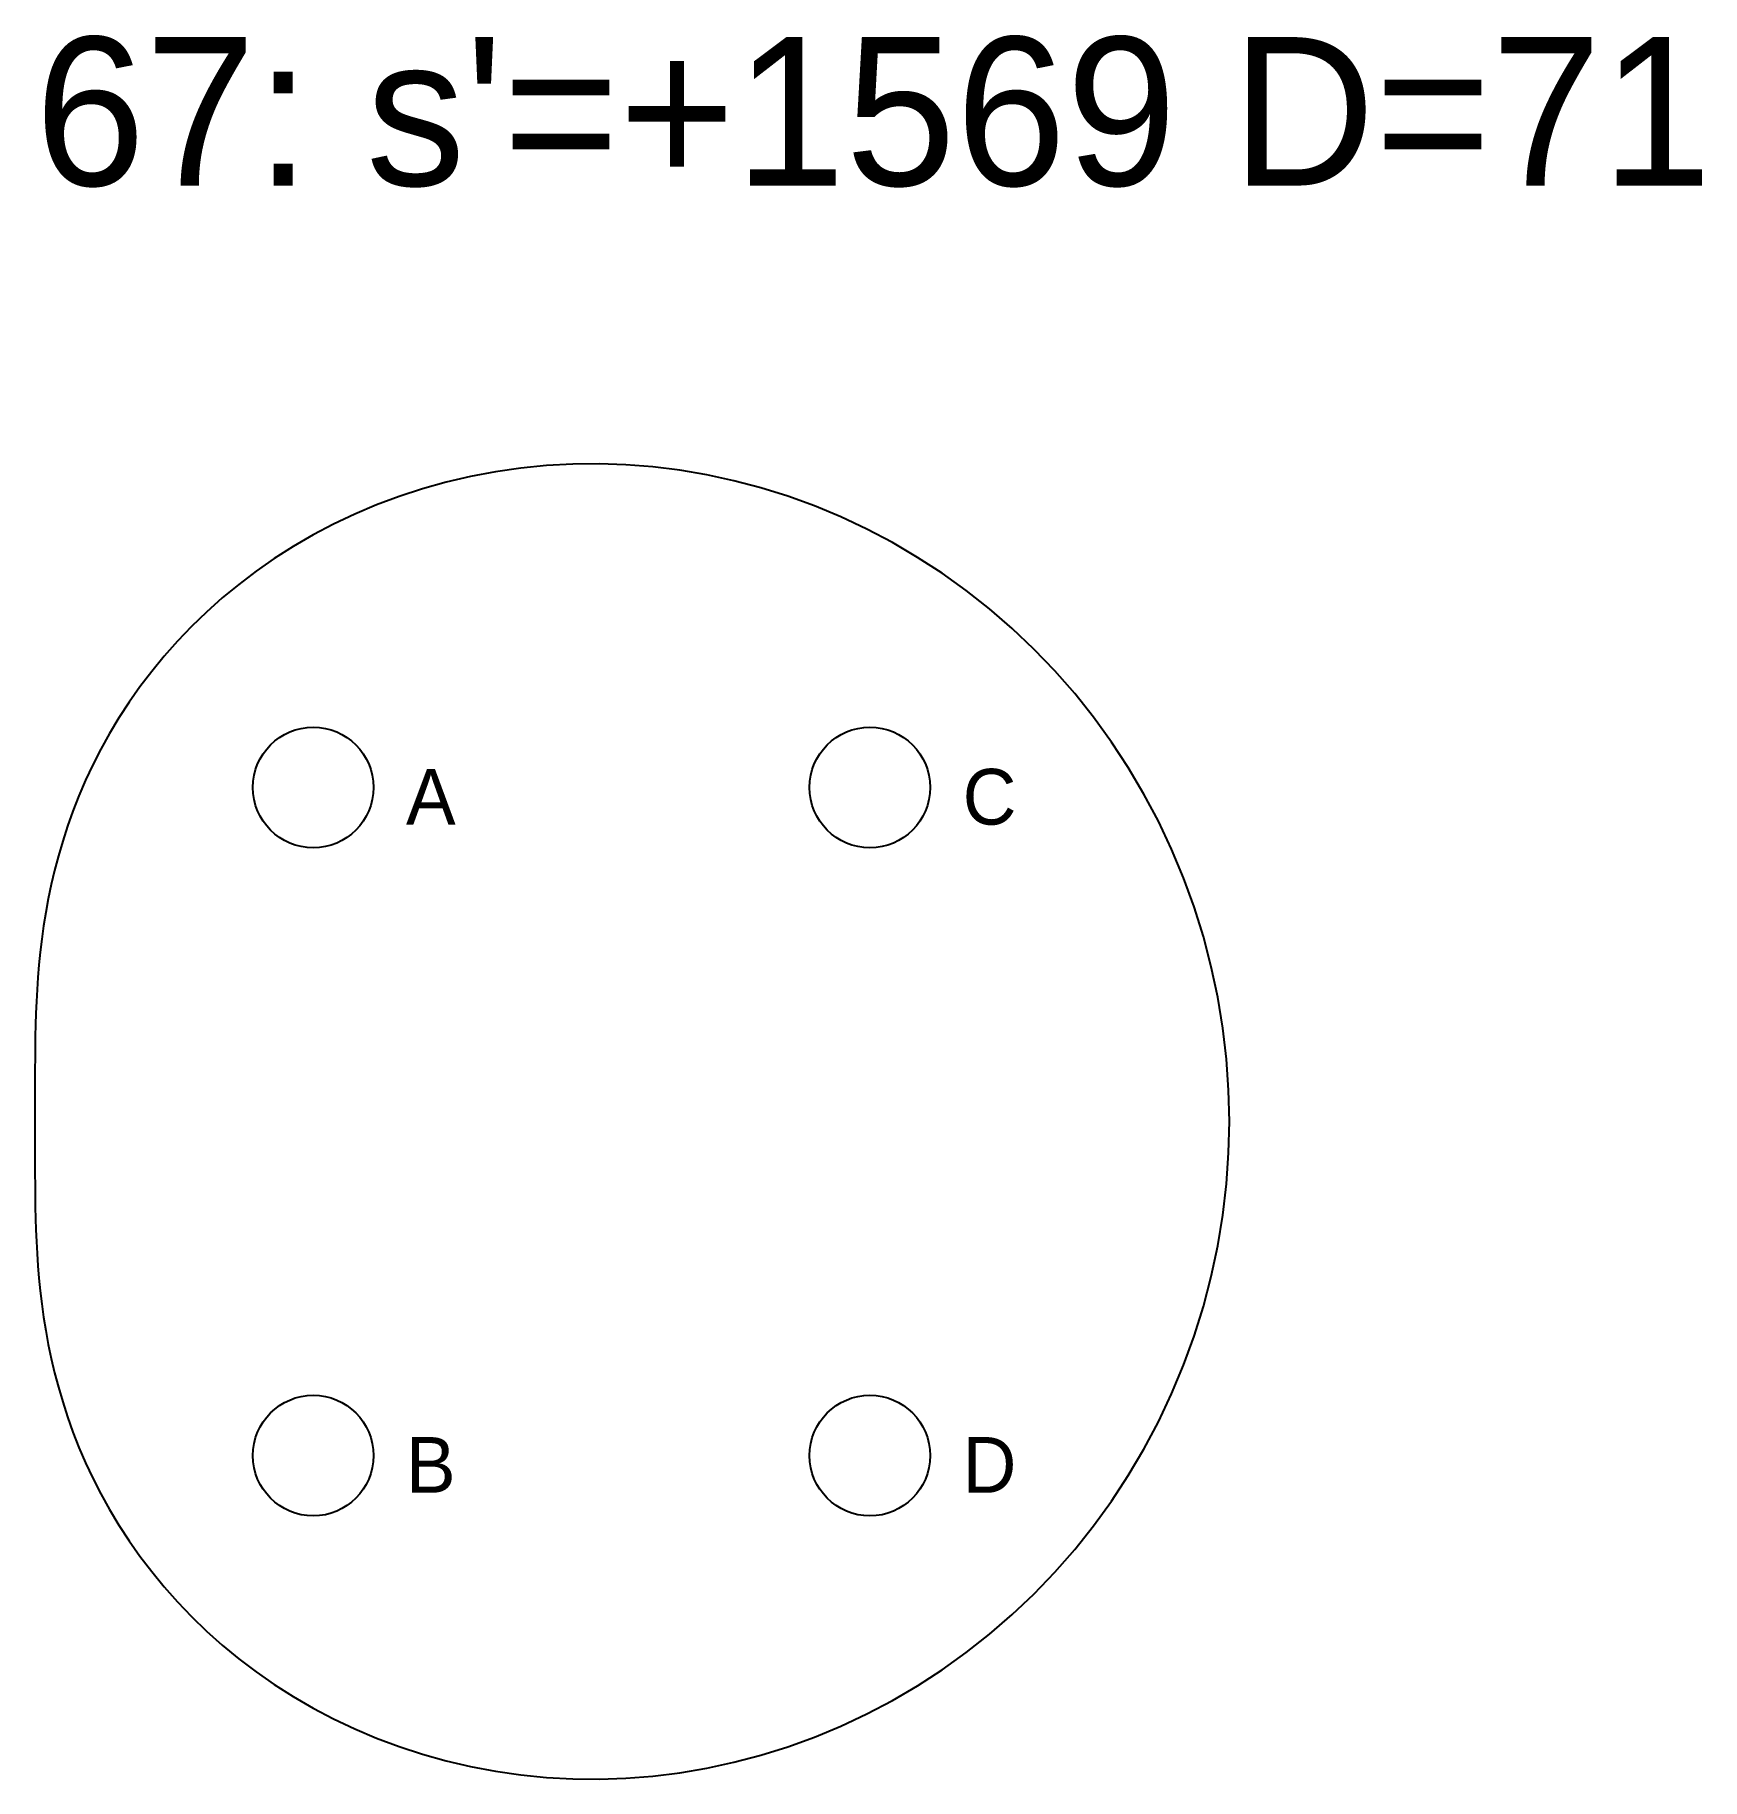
# Model space of a CAD drawing. Header units: millimetres. Extents: x 0 to 89.9, y -35.4 to 58.6.
import ezdxf

# ---------------------------------------------------------------- set-up
doc = ezdxf.new("R2010")
doc.units = ezdxf.units.MM
for name, color, linetype in [('DOWEL', 5, 'CONTINUOUS'), ('SLAB_00', 2, 'CONTINUOUS'), ('TEXT', 1, 'CONTINUOUS')]:
    doc.layers.add(name, color=color, linetype=linetype)

msp = doc.modelspace()

# ---------------------------------------------------------------- linework, layer by layer
at = {"layer": 'DOWEL'}
for centre in [(15, 18), (45, 18), (15, -18), (45, -18)]:
    msp.add_circle(centre, 3.25, dxfattribs=at)
at = {"layer": 'SLAB_00'}
msp.add_lwpolyline([(64.372, 0), (64.332, 1.685), (64.215, 3.365), (64.019, 5.037), (63.747, 6.697), (63.397, 8.341), (62.973, 9.965), (62.474, 11.564), (61.902, 13.136), (61.26, 14.676), (60.548, 16.18), (59.77, 17.647), (58.927, 19.071), (58.022, 20.45), (57.057, 21.781), (56.036, 23.061), (54.962, 24.288), (53.837, 25.459), (52.665, 26.571), (51.449, 27.623), (50.192, 28.613), (48.899, 29.539), (47.573, 30.4), (46.217, 31.194), (44.835, 31.921), (43.431, 32.58), (42.008, 33.17), (40.571, 33.691), (39.123, 34.144), (37.668, 34.527), (36.209, 34.842), (34.75, 35.089), (33.295, 35.269), (31.846, 35.383), (30.408, 35.432), (28.984, 35.417), (27.576, 35.34), (26.187, 35.203), (24.821, 35.007), (23.48, 34.755), (22.167, 34.449), (20.884, 34.09), (19.633, 33.682), (18.416, 33.227), (17.236, 32.727), (16.093, 32.186), (14.989, 31.605), (13.926, 30.988), (12.904, 30.337), (11.925, 29.655), (10.989, 28.945), (10.097, 28.21), (9.248, 27.452), (8.444, 26.675), (7.684, 25.881), (6.967, 25.073), (6.294, 24.253), (5.664, 23.424), (5.076, 22.588), (4.53, 21.748), (4.023, 20.905), (3.556, 20.063), (3.127, 19.223), (2.735, 18.386), (2.377, 17.555), (2.053, 16.732), (1.762, 15.916), (1.5, 15.111), (1.268, 14.317), (1.062, 13.534), (0.881, 12.764), (0.723, 12.008), (0.587, 11.266), (0.47, 10.538), (0.372, 9.824), (0.289, 9.124), (0.22, 8.44), (0.165, 7.769), (0.12, 7.111), (0.085, 6.467), (0.059, 5.836), (0.039, 5.216), (0.024, 4.608), (0.014, 4.009), (0.008, 3.419), (0.004, 2.837), (0.002, 2.261), (0, 1.691), (0, 1.125), (0, 0.562), (0, 0), (0, -0.562), (0, -1.125), (0, -1.691), (0.002, -2.261), (0.004, -2.837), (0.008, -3.419), (0.014, -4.009), (0.024, -4.608), (0.039, -5.216), (0.059, -5.836), (0.085, -6.467), (0.12, -7.111), (0.165, -7.769), (0.22, -8.44), (0.289, -9.124), (0.372, -9.824), (0.47, -10.538), (0.587, -11.266), (0.723, -12.008), (0.881, -12.764), (1.062, -13.534), (1.268, -14.317), (1.5, -15.111), (1.762, -15.916), (2.053, -16.732), (2.377, -17.555), (2.735, -18.386), (3.127, -19.223), (3.556, -20.063), (4.023, -20.905), (4.53, -21.748), (5.076, -22.588), (5.664, -23.424), (6.294, -24.253), (6.967, -25.073), (7.684, -25.881), (8.444, -26.675), (9.248, -27.452), (10.097, -28.21), (10.989, -28.945), (11.925, -29.655), (12.904, -30.337), (13.926, -30.988), (14.989, -31.605), (16.093, -32.186), (17.236, -32.727), (18.416, -33.227), (19.633, -33.682), (20.884, -34.09), (22.167, -34.449), (23.48, -34.755), (24.821, -35.007), (26.187, -35.203), (27.576, -35.34), (28.984, -35.417), (30.408, -35.432), (31.846, -35.383), (33.295, -35.269), (34.75, -35.089), (36.209, -34.842), (37.668, -34.527), (39.123, -34.144), (40.571, -33.691), (42.008, -33.17), (43.431, -32.58), (44.835, -31.921), (46.217, -31.194), (47.573, -30.4), (48.899, -29.539), (50.192, -28.613), (51.449, -27.623), (52.665, -26.571), (53.837, -25.459), (54.962, -24.288), (56.036, -23.061), (57.057, -21.781), (58.022, -20.45), (58.927, -19.071), (59.77, -17.647), (60.548, -16.18), (61.26, -14.676), (61.902, -13.136), (62.474, -11.564), (62.973, -9.965), (63.397, -8.341), (63.747, -6.697), (64.019, -5.037), (64.215, -3.365), (64.332, -1.685)], close=True, dxfattribs=at)

# ---------------------------------------------------------------- texts
at = {"layer": 'DOWEL'}
for s, p in [('A', (20, 16)), ('C', (50, 16)), ('B', (20, -20)), ('D', (50, -20))]:
    msp.add_text(s, height=3, dxfattribs=at).set_placement(p)
at = {"layer": 'TEXT'}
msp.add_text("67: s'=+1569 D=71", height=8, dxfattribs=at).set_placement((0, 50.432))

doc.saveas('drawing.dxf')
